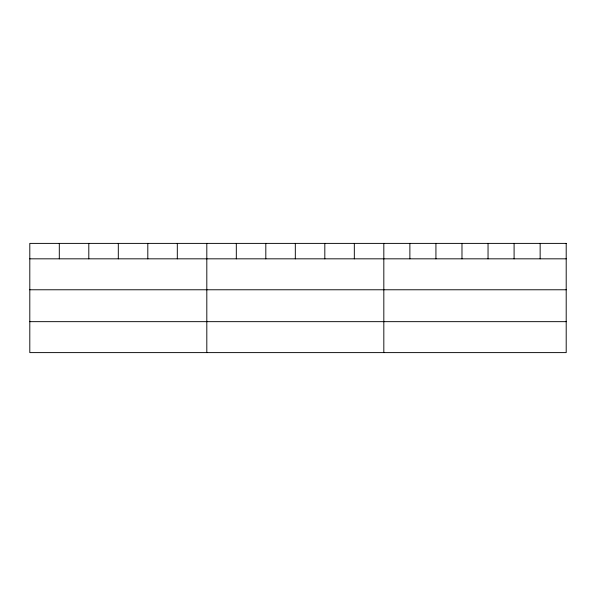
<?xml version="1.0" encoding="UTF-8"?>
<svg xmlns="http://www.w3.org/2000/svg" width="596" height="596" viewBox="0 0 596 596"><rect width="100%" height="100%" fill="white"/><g stroke="black" fill="none" stroke-linecap="round" stroke-linejoin="round"><path stroke-width="0.89" d="M29.8 258.828L566.2 258.828M29.8 289.775L566.2 289.775M29.8 321.661L566.2 321.661M540.147 243.391L540.147 258.828M514.095 243.391L514.095 258.828M488.042 243.391L488.042 258.828M461.982 243.391L461.982 258.828M435.929 243.391L435.929 258.828M409.877 243.391L409.877 258.828M383.824 243.391L383.824 352.608M354.322 243.391L354.322 258.828M324.82 243.391L324.82 258.828M295.318 243.391L295.318 258.828M265.816 243.391L265.816 258.828M236.314 243.391L236.314 258.828M206.812 243.391L206.812 352.608M177.31 243.391L177.31 258.828M147.808 243.391L147.808 258.828M118.306 243.391L118.306 258.828M88.804 243.391L88.804 258.828M59.302 243.391L59.302 258.828M566.2 243.391L29.8 243.391L29.8 352.608L566.2 352.608L566.2 243.391"/></g></svg>
